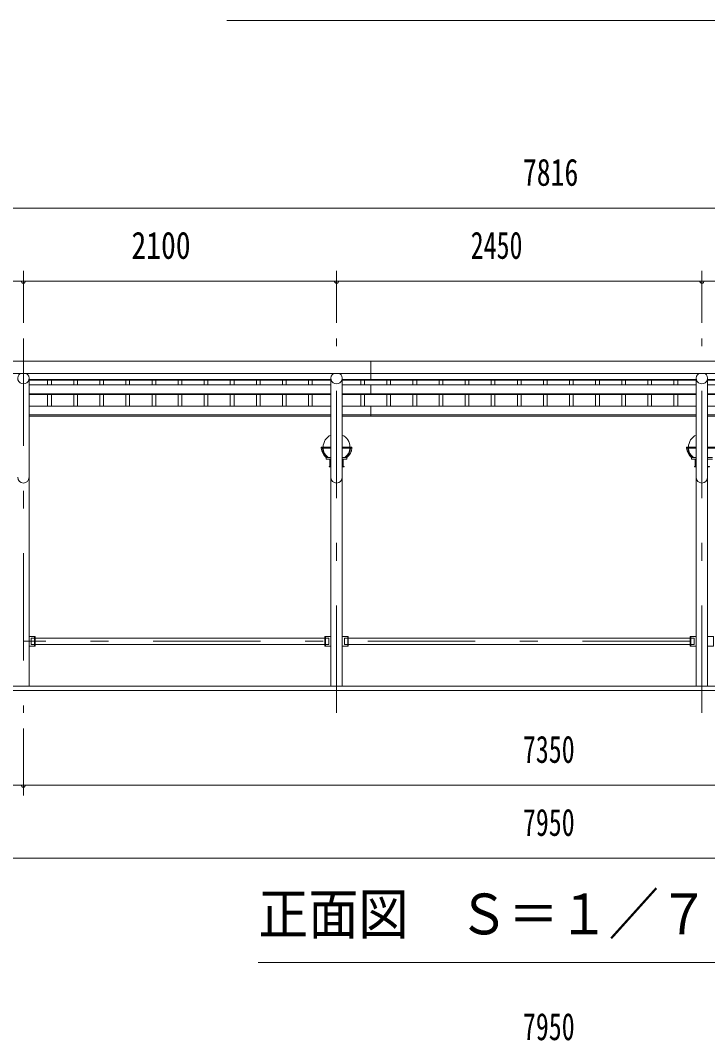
# Model space of a CAD drawing. Units: millimetres, scale not verified, with parts at other scales. Extents: x -37128 to 37128, y -29862 to 29862.
# Drawn here: x -98 to 4511, y 15941 to 22785 of the extents above; entities that cross this region are included whole.
import ezdxf
from ezdxf.enums import TextEntityAlignment as Align

# ---------------------------------------------------------------- set-up
doc = ezdxf.new("R2010")
doc.units = ezdxf.units.MM
doc.header["$LTSCALE"] = 60
doc.linetypes.add('USER3', pattern=[24, 12, -5, 2, -5])
for name, color, linetype, lineweight in [('0-0_0', 7, 'Continuous', 18), ('0-2_1-0BOLD', 7, 'Continuous', 18), ('0-3_1-2CENTER', 3, 'USER3', 18), ('0-4_1-4THIN', 4, 'Continuous', 18), ('0-5_1-5DIM', 3, 'Continuous', 18)]:
    doc.layers.add(name, color=color, linetype=linetype, lineweight=lineweight)
doc.styles.add('ＭＳ ゴシック', font='')
doc.styles.get('ＭＳ ゴシック').set_extended_font_data('MS Gothic')

msp = doc.modelspace()

# ---------------------------------------------------------------- linework, layer by layer
at = {"layer": '0-0_0'}
for p, q in [((1984.38, 19922.16), (1920.03, 19922.16)), ((1920.03, 19916.16), (1920.03, 19922.16)), ((1984.38, 19916.16), (1920.03, 19916.16)), ((2125.03, 19922.16), (2060.68, 19922.16)), ((2125.03, 19916.16), (2060.68, 19916.16)), ((2125.03, 19916.16), (2125.03, 19922.16)), ((4434.38, 19922.16), (4370.03, 19922.16)), ((4370.03, 19916.16), (4370.03, 19922.16)), ((4434.38, 19916.16), (4370.03, 19916.16)), ((4575.03, 19922.16), (4510.68, 19922.16)), ((4575.03, 19916.16), (4510.68, 19916.16)), ((2060.68, 19852.16), (2092.53, 19852.16)), ((2092.53, 19842.16), (2092.53, 19852.16)), ((4510.68, 19852.16), (4542.53, 19852.16)), ((1952.53, 19842.16), (1984.38, 19842.16)), ((1977.53, 19792.16), (1977.53, 19842.16)), ((2060.68, 19842.16), (2092.53, 19842.16)), ((2067.53, 19792.16), (2067.53, 19842.16)), ((4402.53, 19842.16), (4434.38, 19842.16)), ((4427.53, 19792.16), (4427.53, 19842.16)), ((4510.68, 19842.16), (4542.53, 19842.16))]:
    msp.add_line(p, q, dxfattribs=at)
for points in [[(1952.53, 19842.16), (1952.53, 19852.16), (1984.38, 19852.16)], [(4402.53, 19842.16), (4402.53, 19852.16), (4434.38, 19852.16)]]:
    msp.add_lwpolyline(points, dxfattribs=at)
for centre, start, end in [((2022.53, 19922.16), 115.07964, 180), ((2022.53, 19922.16), 0, 64.91913), ((4472.53, 19922.16), 115.07964, 180), ((2022.53, 19922.16), 183.82255, 231.05756), ((2022.53, 19922.16), 308.94244, 356.17745), ((4472.53, 19922.16), 183.82255, 231.05756)]:
    msp.add_arc(centre, 90, start, end, dxfattribs=at)
for centre, major_axis, start_param, end_param in [((2022.53, 19922.16), (102.47, 6.5), 3.1362923, 3.9034857), ((2030.53, 19922.16), (102.47, 6.5), 3.1362923, 3.9034857), ((2014.53, 19922.16), (-102.47, 6.5), 2.3796996, 3.146893), ((2022.53, 19922.16), (-102.47, 6.5), 2.3796996, 3.146893), ((4472.53, 19922.16), (102.47, 6.5), 3.1362923, 3.9034857), ((4480.53, 19922.16), (102.47, 6.5), 3.1362923, 3.9034857)]:
    msp.add_ellipse(centre, major_axis=major_axis, ratio=0.92312, start_param=start_param, end_param=end_param, dxfattribs=at)
at = {"layer": '0-2_1-0BOLD'}
for p, q in [((-310.47, 20500.05), (7505.53, 20500.05)), ((2252.53, 20371.65), (2252.53, 20500.05)), ((7505.53, 20416.4), (-310.47, 20416.4)), ((-39.32, 18319.86), (-39.32, 20384.42)), ((-39.32, 20375.2), (1984.38, 20375.2)), ((1984.38, 20371.65), (-39.32, 20371.65)), ((-39.32, 20339.45), (1984.38, 20339.45)), ((1984.38, 20384.42), (1984.38, 18319.86)), ((2060.68, 18319.86), (2060.68, 20384.42)), ((2060.68, 20375.2), (4434.38, 20375.2)), ((4434.38, 20371.65), (2060.68, 20371.65)), ((2060.68, 20339.45), (4434.38, 20339.45)), ((2252.53, 20274.71), (2252.53, 20339.45)), ((4434.38, 20384.42), (4434.38, 18319.86)), ((4510.68, 18319.86), (4510.68, 20384.42)), ((4510.68, 20375.2), (7234.38, 20375.2)), ((7234.38, 20371.65), (4510.68, 20371.65)), ((4510.68, 20339.45), (7234.38, 20339.45)), ((1984.38, 20280.62), (-39.32, 20280.62)), ((-39.32, 20274.71), (1984.38, 20274.71)), ((4434.38, 20280.62), (2060.68, 20280.62)), ((2060.68, 20274.71), (4434.38, 20274.71)), ((4510.68, 20280.62), (7234.38, 20280.62)), ((7234.38, 20274.71), (4510.68, 20274.71)), ((1984.38, 20196.99), (-39.32, 20196.99)), ((4434.38, 20196.99), (2060.68, 20196.99)), ((2252.53, 20131.02), (2252.53, 20196.99)), ((7234.38, 20196.99), (4510.68, 20196.99)), ((-39.32, 20139.36), (1984.38, 20139.36)), ((1984.38, 20131.02), (-39.32, 20131.02)), ((2060.68, 20139.36), (4434.38, 20139.36)), ((4434.38, 20131.02), (2060.68, 20131.02)), ((4510.68, 20139.36), (7234.38, 20139.36)), ((7234.38, 20131.02), (4510.68, 20131.02)), ((1972.53, 19789.86), (1972.53, 19792.16)), ((1972.53, 19792.16), (1984.38, 19792.16)), ((1984.38, 19789.86), (1972.53, 19789.86)), ((2060.68, 19792.16), (2072.53, 19792.16)), ((2072.53, 19789.86), (2060.68, 19789.86)), ((2072.53, 19792.16), (2072.53, 19789.86)), ((4422.53, 19789.86), (4422.53, 19792.16)), ((4422.53, 19792.16), (4434.38, 19792.16)), ((4434.38, 19789.86), (4422.53, 19789.86)), ((4510.68, 19792.16), (4522.53, 19792.16)), ((-24.96, 18598.51), (-24.96, 18641.21)), ((-24.96, 18641.21), (-2.51, 18641.21)), ((-2.51, 18586.85), (-2.51, 18652.86)), ((1944.38, 18641.21), (0.68, 18641.21)), ((1947.58, 18586.85), (1947.58, 18652.86)), ((1970.03, 18641.21), (1947.58, 18641.21)), ((1970.03, 18598.51), (1970.03, 18641.21)), ((2075.03, 18598.51), (2075.03, 18641.21)), ((2075.03, 18641.21), (2097.48, 18641.21)), ((2097.48, 18586.85), (2097.48, 18652.86)), ((4394.38, 18641.21), (2100.68, 18641.21)), ((4397.58, 18586.85), (4397.58, 18652.86)), ((4420.03, 18641.21), (4397.58, 18641.21)), ((4420.03, 18598.51), (4420.03, 18641.21)), ((-2.51, 18598.51), (-24.96, 18598.51)), ((0.68, 18598.51), (1944.38, 18598.51)), ((1947.58, 18598.51), (1970.03, 18598.51)), ((2097.48, 18598.51), (2075.03, 18598.51)), ((2100.68, 18598.51), (4394.38, 18598.51)), ((4397.58, 18598.51), (4420.03, 18598.51)), ((-527.47, 18289.86), (7722.53, 18289.86)), ((7572.53, 18319.86), (-377.47, 18319.86))]:
    msp.add_line(p, q, dxfattribs=at)
for points in [[(4522.53, 19792.16), (4522.53, 19789.86), (4510.68, 19789.86)], [(-39.31, 18652.86), (0.69, 18652.86), (0.69, 18586.85), (-39.31, 18586.85)], [(1984.38, 18652.86), (1944.38, 18652.86), (1944.38, 18586.85), (1984.38, 18586.85)], [(2060.68, 18652.86), (2100.68, 18652.86), (2100.68, 18586.85), (2060.68, 18586.85)], [(4434.38, 18652.86), (4394.38, 18652.86), (4394.38, 18586.85), (4434.38, 18586.85)], [(4510.68, 18652.86), (4550.68, 18652.86), (4550.68, 18586.85), (4510.68, 18586.85)]]:
    msp.add_lwpolyline(points, dxfattribs=at)
for centre, start, end in [((-77.47, 20384.42), 123.05154, 56.94846), ((2022.53, 20384.42), 123.05154, 56.94846), ((4472.53, 20384.42), 123.05154, 56.94846), ((-77.47, 19719.86), 180, 0), ((2022.53, 19719.86), 180, 0), ((4472.53, 19719.86), 180, 0)]:
    msp.add_arc(centre, 38.15, start, end, dxfattribs=at)
at = {"layer": '0-3_1-2CENTER'}
for p, q in [((-77.47, 20650.05), (-77.47, 18139.86)), ((2022.53, 18139.86), (2022.53, 20650.05)), ((4472.53, 18139.86), (4472.53, 20650.05)), ((7272.53, 18619.86), (-77.47, 18619.86))]:
    msp.add_line(p, q, dxfattribs=at)
at = {"layer": '0-4_1-4THIN'}
for p, q in [((85.03, 20339.45), (85.03, 20371.65)), ((110.02, 20371.65), (110.02, 20339.45)), ((260.03, 20371.65), (260.03, 20339.45)), ((285.02, 20339.45), (285.02, 20371.65)), ((435.03, 20339.45), (435.03, 20371.65)), ((460.02, 20371.65), (460.02, 20339.45)), ((610.03, 20371.65), (610.03, 20339.45)), ((635.02, 20339.45), (635.02, 20371.65)), ((785.03, 20339.45), (785.03, 20371.65)), ((810.02, 20371.65), (810.02, 20339.45)), ((960.03, 20371.65), (960.03, 20339.45)), ((985.02, 20339.45), (985.02, 20371.65)), ((1135.03, 20339.45), (1135.03, 20371.65)), ((1160.02, 20371.65), (1160.02, 20339.45)), ((1310.03, 20371.65), (1310.03, 20339.45)), ((1335.02, 20339.45), (1335.02, 20371.65)), ((1485.03, 20339.45), (1485.03, 20371.65)), ((1510.02, 20371.65), (1510.02, 20339.45)), ((1660.03, 20371.65), (1660.03, 20339.45)), ((1685.02, 20339.45), (1685.02, 20371.65)), ((1835.03, 20339.45), (1835.03, 20371.65)), ((1860.02, 20371.65), (1860.02, 20339.45)), ((2185.03, 20339.45), (2185.03, 20371.65)), ((2185.03, 20371.65), (2185.03, 20339.45)), ((2210.02, 20371.65), (2210.02, 20339.45)), ((2210.02, 20339.45), (2210.02, 20371.65)), ((2360.03, 20371.65), (2360.03, 20339.45)), ((2385.02, 20339.45), (2385.02, 20371.65)), ((2535.03, 20339.45), (2535.03, 20371.65)), ((2560.02, 20371.65), (2560.02, 20339.45)), ((2710.03, 20371.65), (2710.03, 20339.45)), ((2735.02, 20339.45), (2735.02, 20371.65)), ((2885.03, 20339.45), (2885.03, 20371.65)), ((2910.02, 20371.65), (2910.02, 20339.45)), ((3060.03, 20371.65), (3060.03, 20339.45)), ((3085.02, 20339.45), (3085.02, 20371.65)), ((3235.03, 20339.45), (3235.03, 20371.65)), ((3260.02, 20371.65), (3260.02, 20339.45)), ((3410.03, 20371.65), (3410.03, 20339.45)), ((3435.02, 20339.45), (3435.02, 20371.65)), ((3585.03, 20339.45), (3585.03, 20371.65)), ((3610.02, 20371.65), (3610.02, 20339.45)), ((3760.03, 20371.65), (3760.03, 20339.45)), ((3785.02, 20339.45), (3785.02, 20371.65)), ((3935.03, 20339.45), (3935.03, 20371.65)), ((3960.02, 20371.65), (3960.02, 20339.45)), ((4110.03, 20371.65), (4110.03, 20339.45)), ((4135.02, 20339.45), (4135.02, 20371.65)), ((4285.03, 20339.45), (4285.03, 20371.65)), ((4310.02, 20371.65), (4310.02, 20339.45)), ((85.03, 20196.99), (85.03, 20274.71)), ((110.02, 20274.71), (110.02, 20196.99)), ((260.03, 20274.71), (260.03, 20196.99)), ((285.02, 20196.99), (285.02, 20274.71)), ((435.03, 20196.99), (435.03, 20274.71)), ((460.02, 20274.71), (460.02, 20196.99)), ((610.03, 20274.71), (610.03, 20196.99)), ((635.02, 20196.99), (635.02, 20274.71)), ((785.03, 20196.99), (785.03, 20274.71)), ((810.02, 20274.71), (810.02, 20196.99)), ((960.03, 20274.71), (960.03, 20196.99)), ((985.02, 20196.99), (985.02, 20274.71)), ((1135.03, 20196.99), (1135.03, 20274.71)), ((1160.02, 20274.71), (1160.02, 20196.99)), ((1310.03, 20274.71), (1310.03, 20196.99)), ((1335.02, 20196.99), (1335.02, 20274.71)), ((1485.03, 20196.99), (1485.03, 20274.71)), ((1510.02, 20274.71), (1510.02, 20196.99)), ((1660.03, 20274.71), (1660.03, 20196.99)), ((1685.02, 20196.99), (1685.02, 20274.71)), ((1835.03, 20196.99), (1835.03, 20274.71)), ((1860.02, 20274.71), (1860.02, 20196.99)), ((2185.03, 20196.99), (2185.03, 20274.71)), ((2185.03, 20274.71), (2185.03, 20196.99)), ((2210.02, 20274.71), (2210.02, 20196.99)), ((2210.02, 20196.99), (2210.02, 20274.71)), ((2360.03, 20274.71), (2360.03, 20196.99)), ((2385.02, 20196.99), (2385.02, 20274.71)), ((2535.03, 20196.99), (2535.03, 20274.71)), ((2560.02, 20274.71), (2560.02, 20196.99)), ((2710.03, 20274.71), (2710.03, 20196.99)), ((2735.02, 20196.99), (2735.02, 20274.71)), ((2885.03, 20196.99), (2885.03, 20274.71)), ((2910.02, 20274.71), (2910.02, 20196.99)), ((3060.03, 20274.71), (3060.03, 20196.99)), ((3085.02, 20196.99), (3085.02, 20274.71)), ((3235.03, 20196.99), (3235.03, 20274.71)), ((3260.02, 20274.71), (3260.02, 20196.99)), ((3410.03, 20274.71), (3410.03, 20196.99)), ((3435.02, 20196.99), (3435.02, 20274.71)), ((3585.03, 20196.99), (3585.03, 20274.71)), ((3610.02, 20274.71), (3610.02, 20196.99)), ((3760.03, 20274.71), (3760.03, 20196.99)), ((3785.02, 20196.99), (3785.02, 20274.71)), ((3935.03, 20196.99), (3935.03, 20274.71)), ((3960.02, 20274.71), (3960.02, 20196.99)), ((4110.03, 20274.71), (4110.03, 20196.99)), ((4135.02, 20196.99), (4135.02, 20274.71)), ((4285.03, 20196.99), (4285.03, 20274.71)), ((4310.02, 20274.71), (4310.02, 20196.99))]:
    msp.add_line(p, q, dxfattribs=at)
at = {"layer": '0-5_1-5DIM'}
for p, q in [((1287.52, 22784.86), (5907.52, 22784.86)), ((7505.53, 21525.86), (-310.47, 21525.86)), ((-77.47, 20755.86), (-77.47, 21105.86)), ((2022.53, 20755.86), (2022.53, 21105.86)), ((4472.53, 21105.86), (4472.53, 20755.86)), ((-859.97, 21035.86), (8055.03, 21035.86)), ((-63.47, 21035.86), (-91.47, 21035.86)), ((2036.53, 21035.86), (2008.53, 21035.86)), ((4486.53, 21035.86), (4458.53, 21035.86)), ((-77.47, 18034.86), (-77.47, 17584.86)), ((-926.97, 17654.86), (8122.03, 17654.86)), ((-63.47, 17654.86), (-91.47, 17654.86)), ((-377.47, 17164.86), (7572.53, 17164.86)), ((5697.52, 16464.86), (1497.52, 16464.86))]:
    msp.add_line(p, q, dxfattribs=at)
for centre in [(-77.47, 21035.86), (2022.53, 21035.86), (4472.53, 21035.86), (-77.47, 17654.86)]:
    msp.add_arc(centre, 14, 180, 0, dxfattribs=at)

# ---------------------------------------------------------------- texts
at = {"layer": '0-5_1-5DIM', "color": 7, "style": 'ＭＳ ゴシック'}
for s, height, width, p in [('7816', 182.3, 0.75, (3272.03, 21620.72)), ('2100', 182.3, 0.8, (647.03, 21130.73)), ('2450', 182.3, 0.7, (2922.03, 21130.73)), ('7350', 182.3, 0.7, (3272.03, 17749.73)), ('7950', 182.3, 0.7, (3272.03, 17259.73)), ('正面図\u3000Ｓ＝１／７０', 273.5, 0.9, (1497.52, 16572.16)), ('7950', 182.3, 0.7, (3272.03, 15889.73))]:
    msp.add_text(s, height=height, dxfattribs=dict(at, width=width)).set_placement(p, align=Align.BOTTOM_LEFT)

doc.saveas('drawing.dxf')
